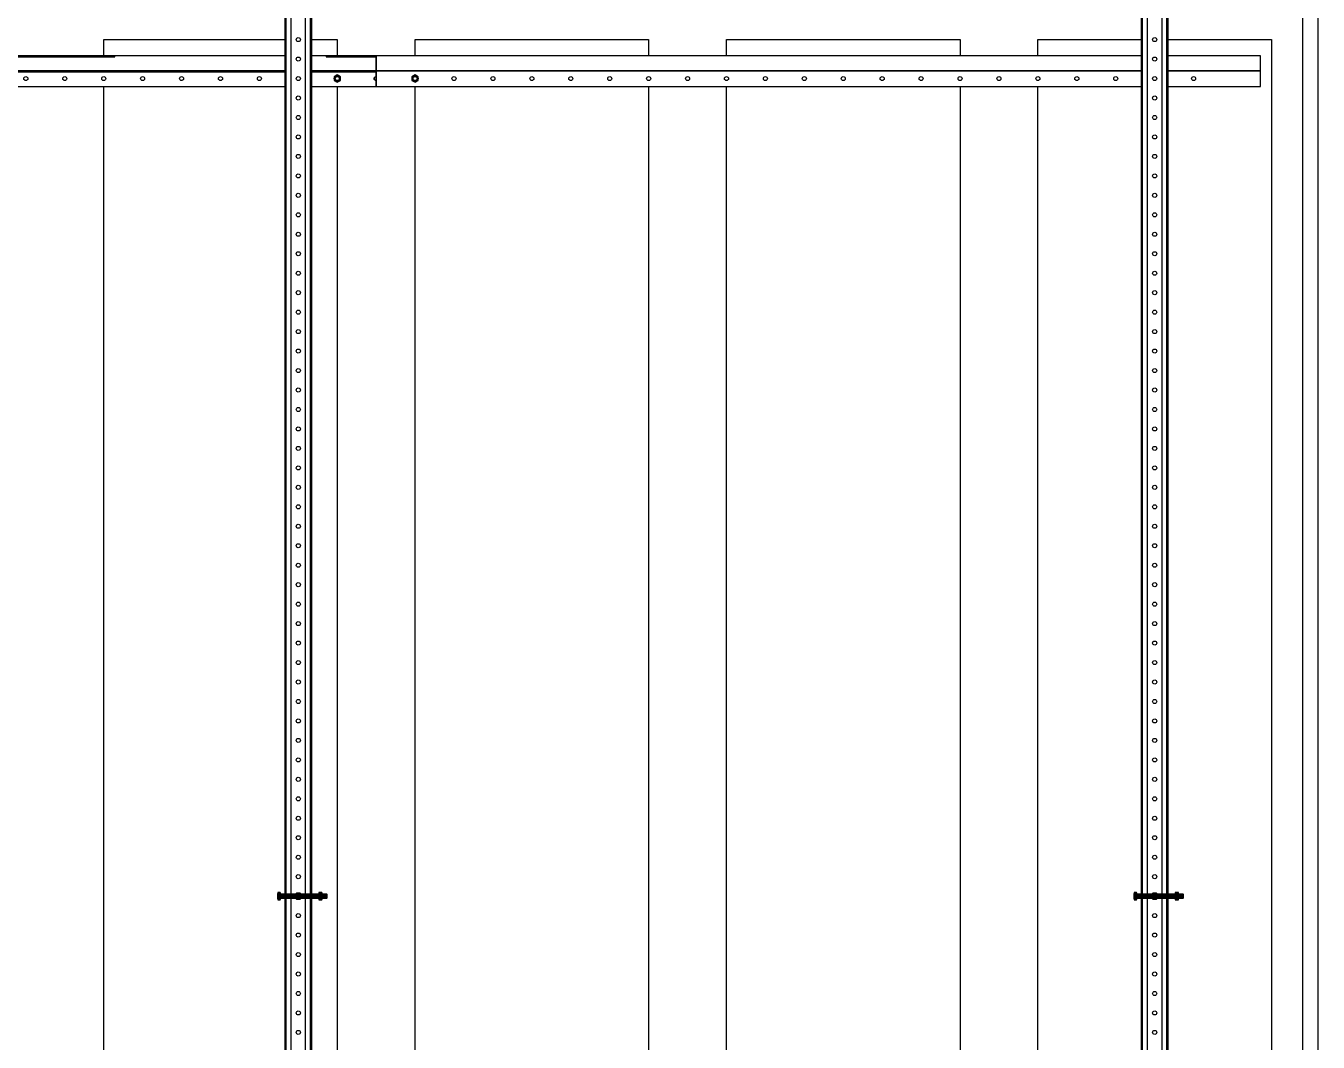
# Model space of a CAD drawing. Header units: millimetres. Extents: x -962357 to -591296, y -223672 to 59420.
# Drawn here: x -786230 to -784570, y -178029 to -176724 of the extents above; entities that cross this region are included whole.
import ezdxf

# ---------------------------------------------------------------- set-up
doc = ezdxf.new("R2010")
doc.units = ezdxf.units.MM
doc.linetypes.add('TA_HL_003.00000', pattern=[19.5, 10.65, -8.85])
for name, color, linetype in [('000 - H A T C H', 8, 'Continuous'), ('000 - WIPEOUT', 250, 'Continuous'), ('001 - ASCESSORIES', 251, 'Continuous'), ('A11_ALU.SOLID SHEET', 2, 'Continuous')]:
    doc.layers.add(name, color=color, linetype=linetype)
pattern_1 = [(110, (-0.5, 0), (-0.939693, -0.34202), []), (110, (-0.2012, 0.6409), (-0.939693, -0.34202), [1.25, -0.25, 0, -0.25])]

# ---------------------------------------------------------------- blocks, each defined once
blk = doc.blocks.new('*U4717')
at = {"color": 3}
for points in [[(-1050, -32050), (1050, -32050), (1050, -32350), (-1050, -32350)], [(-1050, -32450), (1050, -32450), (1050, -32750), (-1050, -32750)], [(-1050, -32850), (1050, -32850), (1050, -33150), (-1050, -33150)], [(-1050, -33250), (1050, -33250), (1050, -33550), (-1050, -33550)]]:
    blk.add_wipeout(points, dxfattribs=at).dxf.layer = '000 - WIPEOUT'
at = {"layer": 'A11_ALU.SOLID SHEET', "color": 0, "linetype": 'ByBlock'}
for points in [[(-1050, -32350), (1050, -32350), (1050, -32050), (-1050, -32050)], [(-1050, -32750), (1050, -32750), (1050, -32450), (-1050, -32450)], [(-1050, -33150), (1050, -33150), (1050, -32850), (-1050, -32850)], [(-1050, -33550), (1050, -33550), (1050, -33250), (-1050, -33250)]]:
    blk.add_lwpolyline(points, close=True, dxfattribs=at)
blk = doc.blocks.new('000 - ASSCESSORIES_FAMELINE_GALV.BRACKET_FITTING_Z-PROFILE_HR-02B_TOP_VIEW')
blk.add_wipeout([(-1200, 39), (1200, 39), (1200, 0), (-1200, 0)]).dxf.layer = '000 - WIPEOUT'
at = {"layer": '001 - ASCESSORIES', "linetype": 'ByBlock'}
blk.add_line((1200, 20.2), (-1200, 20.2), dxfattribs=at)
at = {"layer": '001 - ASCESSORIES'}
blk.add_line((1200, 19), (-1200, 19), dxfattribs=at)
at = {"layer": '001 - ASCESSORIES', "color": 0}
blk.add_lwpolyline([(-1200, 39), (-1200, 19), (1200, 19), (1200, 39)], close=True, dxfattribs=at)
at = {"layer": '001 - ASCESSORIES'}
blk.add_lwpolyline([(-1200, 19), (-1200, 0), (1200, 0), (1200, 19)], close=True, dxfattribs=at)
at = {"layer": '001 - ASCESSORIES', "color": 2}
for points in [[(-1200, 1.2), (-1200, 0), (-1135.9, 0), (-1135.9, 1.2)], [(-864.1, 1.2), (-864.1, 0), (-735.9, 0), (-735.9, 1.2)]]:
    blk.add_lwpolyline(points, close=True, dxfattribs=at)
at = {"layer": '001 - ASCESSORIES'}
for centre in [(-1150, 29), (-1100, 29), (-1050, 29), (-1000, 29), (-950, 29), (-900, 29), (-850, 29), (-800, 29), (-750, 29)]:
    blk.add_circle(centre, 2.6, dxfattribs=at)
blk.add_arc((-1200, 29), 2.6, 270, 90, dxfattribs=at)
blk = doc.blocks.new('000 - ASSCESSORIES_FAMELINE_GALV._SPICE-FOR_HR-02B_TOP_VIEW')
at = {"layer": '001 - ASCESSORIES', "linetype": 'ByBlock'}
blk.add_lwpolyline([(-75, 6.8), (75, 6.8), (75, 8.8), (-75, 8.8)], close=True, dxfattribs=at)
at = {"layer": '001 - ASCESSORIES', "color": 0, "linetype": 'ByBlock'}
blk.add_lwpolyline([(-75, 8.8), (75, 8.8), (75, -10), (-75, -10)], close=True, dxfattribs=at)
at = {"layer": '001 - ASCESSORIES', "color": 1}
for points in [[(-57.6, 6.8), (-42.4, 6.8), (-42.4, 8.8), (-57.6, 8.8)], [(-2.6, 6.8), (2.6, 6.8), (2.6, 8.8), (-2.6, 8.8)], [(47.4, 6.8), (52.6, 6.8), (52.6, 8.8), (47.4, 8.8)]]:
    blk.add_lwpolyline(points, close=True, dxfattribs=at)
blk.add_lwpolyline([(-55, -2.6), (-45, -2.6, 1), (-45, 2.6), (-55, 2.6, 1)], format="xyb", close=True, dxfattribs=at)
at = {"layer": '001 - ASCESSORIES'}
for centre in [(0, 0), (50, 0)]:
    blk.add_circle(centre, 2.6, dxfattribs=at)
blk = doc.blocks.new('*U4659')
at = {"layer": '001 - ASCESSORIES', "color": 0, "linetype": 'ByBlock'}
blk.add_blockref('000 - ASSCESSORIES_FAMELINE_GALV._SPICE-FOR_HR-02B_TOP_VIEW', (0, 0), dxfattribs=at)
blk = doc.blocks.new('*U4663')
at = {"layer": '001 - ASCESSORIES', "color": 0}
blk.add_lwpolyline([(4.6, 0), (2.3, 4), (-2.3, 4), (-4.6, 0), (-2.3, -4), (2.3, -4)], close=True, dxfattribs=at)
at = {"layer": '001 - ASCESSORIES', "color": 8}
blk.add_circle((0, 0), 3.85, dxfattribs=at)
at = {"layer": '001 - ASCESSORIES', "color": 0}
blk.add_circle((0, 0), 2.6, dxfattribs=at)
blk = doc.blocks.new('*U4664')
at = {"layer": '000 - H A T C H'}
h = blk.add_hatch(color=250, dxfattribs=at)
h.dxf.hatch_style = 1
h.paths.add_polyline_path([(4, -2.3), (4, 2.3), (0, 4.6), (-4, 2.3), (-4, -2.3), (0, -4.6)])
h.paths.add_polyline_path([(0, -2.6, -1), (0, 2.6, -1)], flags=16)
at = {"layer": '001 - ASCESSORIES', "color": 0, "rotation": 270}
blk.add_blockref('*U4663', (0, 0), dxfattribs=at)
blk = doc.blocks.new('*U4682')
at = {"color": 1}
for p, q in [((-3.5, 3.5), (3.5, 3.5)), ((-3.5, 0), (3.5, 0))]:
    blk.add_line(p, q, dxfattribs=at)
at = {"color": 0}
for points in [[(-2.3, 3.2, 0.249855), (-4.6, 3.2), (-4.6, 0.3, 0.249855), (-2.3, 0.3)], [(2.3, 3.2, 0.062432), (0, 3.5, 0.062432), (-2.3, 3.2), (-2.3, 0.3, 0.061701), (0, 0, 0.061701), (2.3, 0.3)], [(4.6, 3.2, 0.249855), (2.3, 3.2), (2.3, 0.3, 0.249855), (4.6, 0.3)]]:
    blk.add_lwpolyline(points, format="xyb", close=True, dxfattribs=at)
blk = doc.blocks.new('*U4688')
at = {"layer": '000 - H A T C H'}
h = blk.add_hatch(dxfattribs=at)
h.set_pattern_fill('ANSI35', color=8, scale=4, angle=65)
h.set_pattern_definition(pattern_1)
h.paths.add_polyline_path([(0, -2.5), (14.5, -2.5), (14.5, 2.5), (0, 2.5)])
at = {"color": 8}
blk.add_line((14.5, -2.5), (14.5, 2.5), dxfattribs=at)
at = {"color": 1}
blk.add_lwpolyline([(14.5, 2.5), (0, 2.5), (0, -2.5), (14.5, -2.5), (15, -2), (15, 2)], close=True, dxfattribs=at)
blk = doc.blocks.new('*U4699')
at = {"layer": '000 - H A T C H'}
h = blk.add_hatch(color=250, dxfattribs=at)
h.dxf.hatch_style = 1
edge = h.paths.add_edge_path()
edge.add_line((-0.3, -4.6), (-3.2, -4.6))
edge.add_arc((-1, -3.5), 2.45, 180, 208.0569, ccw=False)
edge.add_line((-3.5, -3.5), (-3.5, 0))
edge.add_arc((5.9, 0), 9.36, 179.9761, 180.0239, ccw=False)
edge.add_line((-3.5, 0), (-3.5, 0))
edge.add_arc((5.9, 0), 9.36, 179.9761, 180.0239, ccw=False)
edge.add_line((-3.5, 0), (-3.5, 3.5))
edge.add_arc((-1, 3.5), 2.45, 151.9431, 180, ccw=False)
edge.add_line((-3.2, 4.6), (-0.3, 4.6))
edge.add_arc((-2.5, 3.5), 2.45, 360, 388.0569, ccw=False)
edge.add_line((0, 3.5), (0, -3.5))
edge.add_arc((-2.5, -3.5), 2.45, 331.9431, 360, ccw=False)
blk.add_blockref('*U4688', (0, 0))
at = {"layer": '001 - ASCESSORIES', "rotation": 90}
blk.add_blockref('*U4682', (0, 0), dxfattribs=at)
blk = doc.blocks.new('*U4947')
for p in [(-32450, -10), (-32350, -10)]:
    blk.add_blockref('*U4699', p)
at = {"layer": '001 - ASCESSORIES', "linetype": 'TA_HL_003.00000', "rotation": 180}
blk.add_blockref('*U4659', (-32400, -10), dxfattribs=at)
at = {"layer": '001 - ASCESSORIES', "color": 0, "linetype": 'ByBlock'}
blk.add_blockref('000 - ASSCESSORIES_FAMELINE_GALV.BRACKET_FITTING_Z-PROFILE_HR-02B_TOP_VIEW', (-31200, -39), dxfattribs=at)
at = {"layer": '001 - ASCESSORIES', "color": 1, "linetype": 'ByBlock'}
blk.add_circle((-32400, -10), 2.6, dxfattribs=at)
at = {"layer": '001 - ASCESSORIES'}
blk.add_blockref('*U4664', (-32350, -10), dxfattribs=at)
at = {"linetype": 'ByBlock'}
blk.add_wipeout([(-33536, -39), (-32400, -39), (-32400, 0), (-33536, 0)], dxfattribs=at).dxf.layer = '000 - WIPEOUT'
at = {"layer": '001 - ASCESSORIES', "color": 1, "linetype": 'ByBlock'}
blk.add_lwpolyline([(-32400, 0), (-33536, 0), (-33536, -20), (-32400, -20)], close=True, dxfattribs=at)
at = {"layer": '001 - ASCESSORIES', "linetype": 'ByBlock'}
blk.add_lwpolyline([(-32400, -20), (-33536, -20), (-33536, -39), (-32400, -39)], close=True, dxfattribs=at)
at = {"layer": '001 - ASCESSORIES', "color": 1, "linetype": 'ByBlock'}
for centre in [(-33450, -10), (-33400, -10), (-33350, -10), (-33300, -10), (-33250, -10), (-33200, -10), (-33150, -10), (-33100, -10), (-33050, -10), (-33000, -10), (-32950, -10), (-32900, -10), (-32850, -10), (-32800, -10), (-32750, -10), (-32700, -10), (-32650, -10), (-32600, -10), (-32550, -10), (-32500, -10), (-32450, -10)]:
    blk.add_circle(centre, 2.6, dxfattribs=at)
at = {"layer": '001 - ASCESSORIES'}
blk.add_blockref('*U4664', (-32450, -10), dxfattribs=at)
blk = doc.blocks.new('*U4945')
at = {"color": 6}
blk.add_wipeout([(1425, -17), (-1425, -17), (-1425, 17), (1425, 17)], dxfattribs=at).dxf.layer = '000 - WIPEOUT'
at = {"layer": '001 - ASCESSORIES', "color": 0, "linetype": 'ByBlock'}
for p, q in [((1425, 15.8), (-1425, 15.8)), ((1425, -15.8), (-1425, -15.8))]:
    blk.add_line(p, q, dxfattribs=at)
at = {"layer": '001 - ASCESSORIES', "color": 1}
blk.add_lwpolyline([(1425, 17), (1425, -17), (-1425, -17), (-1425, 17)], close=True, dxfattribs=at)
at = {"layer": '001 - ASCESSORIES', "color": 0, "linetype": 'ByBlock'}
for points in [[(-1425, 17), (-1425, 9), (1425, 9), (1425, 17)], [(-1425, -9), (-1425, -17), (1425, -17), (1425, -9)]]:
    blk.add_lwpolyline(points, close=True, dxfattribs=at)
at = {"layer": '001 - ASCESSORIES', "color": 1, "linetype": 'Continuous'}
for centre in [(-1050, 0), (-1025, 0), (-1000, 0), (-975, 0), (-950, 0), (-925, 0), (-900, 0), (-875, 0), (-850, 0), (-825, 0), (-800, 0), (-775, 0), (-750, 0), (-725, 0), (-700, 0), (-675, 0), (-650, 0), (-625, 0), (-600, 0), (-575, 0), (-550, 0), (-525, 0), (-500, 0), (-475, 0), (-450, 0), (-425, 0), (-400, 0), (-375, 0), (-350, 0), (-325, 0), (-300, 0), (-275, 0), (-250, 0), (-225, 0), (-200, 0), (-175, 0), (-150, 0), (-125, 0), (-100, 0), (-75, 0), (-50, 0), (-25, 0), (0, 0), (25, 0), (50, 0), (75, 0), (100, 0), (125, 0), (150, 0), (175, 0), (200, 0), (225, 0)]:
    blk.add_circle(centre, 2.6, dxfattribs=at)
blk = doc.blocks.new('*U4696')
at = {"layer": '000 - H A T C H'}
h = blk.add_hatch(dxfattribs=at)
h.set_pattern_fill('ANSI35', color=8, scale=4, angle=65)
h.set_pattern_definition(pattern_1)
h.paths.add_polyline_path([(0, -2.5), (59.5, -2.5), (59.5, 2.5), (0, 2.5)])
at = {"color": 8}
blk.add_line((59.5, -2.5), (59.5, 2.5), dxfattribs=at)
at = {"color": 1}
blk.add_lwpolyline([(59.5, 2.5), (0, 2.5), (0, -2.5), (59.5, -2.5), (60, -2), (60, 2)], close=True, dxfattribs=at)
blk = doc.blocks.new('*U4748')
at = {"layer": '000 - H A T C H'}
h = blk.add_hatch(color=250, dxfattribs=at)
h.dxf.hatch_style = 1
edge = h.paths.add_edge_path()
edge.add_line((-0.3, -4.6), (-3.2, -4.6))
edge.add_arc((-1, -3.5), 2.45, 180, 208.0569, ccw=False)
edge.add_line((-3.5, -3.5), (-3.5, 0))
edge.add_arc((5.9, 0), 9.36, 179.9761, 180.0239, ccw=False)
edge.add_line((-3.5, 0), (-3.5, 0))
edge.add_arc((5.9, 0), 9.36, 179.9761, 180.0239, ccw=False)
edge.add_line((-3.5, 0), (-3.5, 3.5))
edge.add_arc((-1, 3.5), 2.45, 151.9431, 180, ccw=False)
edge.add_line((-3.2, 4.6), (-0.3, 4.6))
edge.add_arc((-2.5, 3.5), 2.45, 360, 388.0569, ccw=False)
edge.add_line((0, 3.5), (0, -3.5))
edge.add_arc((-2.5, -3.5), 2.45, 331.9431, 360, ccw=False)
blk.add_blockref('*U4696', (0, 0))
at = {"layer": '001 - ASCESSORIES', "rotation": 90}
blk.add_blockref('*U4682', (0, 0), dxfattribs=at)
blk = doc.blocks.new('*U4662')
at = {"color": 1}
for p, q in [((-3.5, 4.5), (3.5, 4.5)), ((-3.5, 0), (3.5, 0))]:
    blk.add_line(p, q, dxfattribs=at)
at = {"color": 0}
for points in [[(-2.3, 4.2, 0.249893), (-4.6, 4.2), (-4.6, 0.3, 0.249893), (-2.3, 0.3)], [(2.3, 4.2, 0.062422), (0, 4.5, 0.062422), (-2.3, 4.2), (-2.3, 0.3, 0.061692), (0, 0, 0.061692), (2.3, 0.3)], [(4.6, 4.2, 0.249893), (2.3, 4.2), (2.3, 0.3, 0.249893), (4.6, 0.3)]]:
    blk.add_lwpolyline(points, format="xyb", close=True, dxfattribs=at)
blk = doc.blocks.new('*U4707')
at = {"layer": '000 - H A T C H'}
h = blk.add_hatch(color=250, dxfattribs=at)
h.dxf.hatch_style = 1
edge = h.paths.add_edge_path()
edge.add_line((0.3, 4.6), (4.2, 4.6))
edge.add_arc((2, 3.5), 2.45, 0, 28.0609, ccw=False)
edge.add_line((4.5, 3.5), (4.5, 0))
edge.add_arc((-4.9, 0), 9.36, -0.0239, 0.0239, ccw=False)
edge.add_line((4.5, 0), (4.5, 0))
edge.add_arc((-4.9, 0), 9.36, -0.0239, 0.0239, ccw=False)
edge.add_line((4.5, 0), (4.5, -3.5))
edge.add_arc((2, -3.5), 2.45, -28.0609, 0, ccw=False)
edge.add_line((4.2, -4.6), (0.3, -4.6))
edge.add_arc((2.5, -3.5), 2.45, 180, 208.0609, ccw=False)
edge.add_line((0, -3.5), (0, 3.5))
edge.add_arc((2.5, 3.5), 2.45, 151.9391, 180, ccw=False)
at = {"layer": '001 - ASCESSORIES', "color": 0, "rotation": 270}
blk.add_blockref('*U4662', (0, 0), dxfattribs=at)
blk = doc.blocks.new('*U4821')
at = {"layer": '001 - ASCESSORIES'}
blk.add_blockref('*U4748', (-23, 0), dxfattribs=at)
at = {"layer": '001 - ASCESSORIES', "color": 2}
for rotation in [90, 90, 270, 270]:
    blk.add_blockref('*U4664', (0, 0), dxfattribs=dict(at, rotation=rotation))
at = {"layer": '001 - ASCESSORIES', "color": 1}
blk.add_blockref('*U4707', (26.2, 0), dxfattribs=at)
blk = doc.blocks.new('*U4956')
blk.add_lwpolyline([(-39910, -3555), (-39890, -3555), (-39890, 2495), (-39910, 2495)], close=True)
at = {"layer": 'A11_ALU.SOLID SHEET', "color": 0, "linetype": 'ByBlock', "xscale": -1, "rotation": 90}
blk.add_blockref('*U4717', (-73500, -2017), dxfattribs=at)
at = {"layer": '001 - ASCESSORIES', "linetype": 'ByBlock', "rotation": 180}
blk.add_blockref('*U4947', (-73500, -1027), dxfattribs=at)
at = {"layer": '001 - ASCESSORIES', "linetype": 'ByBlock', "rotation": 270}
for p in [(-41200, -2017), (-40100, -2017)]:
    blk.add_blockref('*U4945', p, dxfattribs=at)
at = {"layer": '001 - ASCESSORIES', "linetype": 'ByBlock'}
for p in [(-41200, -2067), (-40100, -2067)]:
    blk.add_blockref('*U4821', p, dxfattribs=at)
blk = doc.blocks.new('*U695')
at = {"color": 3}
for points in [[(-1050, -32050), (1050, -32050), (1050, -32350), (-1050, -32350)], [(-1050, -32450), (1050, -32450), (1050, -32750), (-1050, -32750)], [(-1050, -32850), (1050, -32850), (1050, -33150), (-1050, -33150)], [(-1050, -33250), (1050, -33250), (1050, -33550), (-1050, -33550)]]:
    blk.add_wipeout(points, dxfattribs=at).dxf.layer = '000 - WIPEOUT'
at = {"layer": 'A11_ALU.SOLID SHEET', "color": 0, "linetype": 'ByBlock'}
for points in [[(-1050, -32350), (1050, -32350), (1050, -32050), (-1050, -32050)], [(-1050, -32750), (1050, -32750), (1050, -32450), (-1050, -32450)], [(-1050, -33150), (1050, -33150), (1050, -32850), (-1050, -32850)], [(-1050, -33550), (1050, -33550), (1050, -33250), (-1050, -33250)]]:
    blk.add_lwpolyline(points, close=True, dxfattribs=at)
blk = doc.blocks.new('*U670')
at = {"layer": '001 - ASCESSORIES', "color": 0, "linetype": 'ByBlock'}
blk.add_blockref('000 - ASSCESSORIES_FAMELINE_GALV._SPICE-FOR_HR-02B_TOP_VIEW', (0, 0), dxfattribs=at)
blk = doc.blocks.new('*U350')
at = {"layer": '001 - ASCESSORIES', "color": 0}
blk.add_lwpolyline([(4.6, 0), (2.3, 4), (-2.3, 4), (-4.6, 0), (-2.3, -4), (2.3, -4)], close=True, dxfattribs=at)
at = {"layer": '001 - ASCESSORIES', "color": 8}
blk.add_circle((0, 0), 3.85, dxfattribs=at)
at = {"layer": '001 - ASCESSORIES', "color": 0}
blk.add_circle((0, 0), 2.6, dxfattribs=at)
blk = doc.blocks.new('*U671')
at = {"layer": '000 - H A T C H'}
h = blk.add_hatch(color=250, dxfattribs=at)
h.dxf.hatch_style = 1
h.paths.add_polyline_path([(4, -2.3), (4, 2.3), (0, 4.6), (-4, 2.3), (-4, -2.3), (0, -4.6)])
h.paths.add_polyline_path([(0, -2.6, -1), (0, 2.6, -1)], flags=16)
at = {"layer": '001 - ASCESSORIES', "color": 0, "rotation": 270}
blk.add_blockref('*U350', (0, 0), dxfattribs=at)
blk = doc.blocks.new('*U351')
at = {"color": 1}
for p, q in [((-3.5, 3.5), (3.5, 3.5)), ((-3.5, 0), (3.5, 0))]:
    blk.add_line(p, q, dxfattribs=at)
at = {"color": 0}
for points in [[(-2.3, 3.2, 0.249855), (-4.6, 3.2), (-4.6, 0.3, 0.249855), (-2.3, 0.3)], [(2.3, 3.2, 0.062432), (0, 3.5, 0.062432), (-2.3, 3.2), (-2.3, 0.3, 0.061701), (0, 0, 0.061701), (2.3, 0.3)], [(4.6, 3.2, 0.249855), (2.3, 3.2), (2.3, 0.3, 0.249855), (4.6, 0.3)]]:
    blk.add_lwpolyline(points, format="xyb", close=True, dxfattribs=at)
blk = doc.blocks.new('*U357')
at = {"layer": '000 - H A T C H'}
h = blk.add_hatch(dxfattribs=at)
h.set_pattern_fill('ANSI35', color=8, scale=4, angle=65)
h.set_pattern_definition(pattern_1)
h.paths.add_polyline_path([(0, -2.5), (14.5, -2.5), (14.5, 2.5), (0, 2.5)])
at = {"color": 8}
blk.add_line((14.5, -2.5), (14.5, 2.5), dxfattribs=at)
at = {"color": 1}
blk.add_lwpolyline([(14.5, 2.5), (0, 2.5), (0, -2.5), (14.5, -2.5), (15, -2), (15, 2)], close=True, dxfattribs=at)
blk = doc.blocks.new('*U666')
at = {"layer": '000 - H A T C H'}
h = blk.add_hatch(color=250, dxfattribs=at)
h.dxf.hatch_style = 1
edge = h.paths.add_edge_path()
edge.add_line((-0.3, -4.6), (-3.2, -4.6))
edge.add_arc((-1, -3.5), 2.45, 180, 208.0569, ccw=False)
edge.add_line((-3.5, -3.5), (-3.5, 0))
edge.add_arc((5.9, 0), 9.36, 179.9761, 180.0239, ccw=False)
edge.add_line((-3.5, 0), (-3.5, 0))
edge.add_arc((5.9, 0), 9.36, 179.9761, 180.0239, ccw=False)
edge.add_line((-3.5, 0), (-3.5, 3.5))
edge.add_arc((-1, 3.5), 2.45, 151.9431, 180, ccw=False)
edge.add_line((-3.2, 4.6), (-0.3, 4.6))
edge.add_arc((-2.5, 3.5), 2.45, 360, 388.0569, ccw=False)
edge.add_line((0, 3.5), (0, -3.5))
edge.add_arc((-2.5, -3.5), 2.45, 331.9431, 360, ccw=False)
blk.add_blockref('*U357', (0, 0))
at = {"layer": '001 - ASCESSORIES', "rotation": 90}
blk.add_blockref('*U351', (0, 0), dxfattribs=at)
blk = doc.blocks.new('*U656')
for p in [(-32450, -10), (-32350, -10)]:
    blk.add_blockref('*U666', p)
at = {"layer": '001 - ASCESSORIES', "linetype": 'TA_HL_003.00000', "rotation": 180}
blk.add_blockref('*U670', (-32400, -10), dxfattribs=at)
at = {"layer": '001 - ASCESSORIES', "color": 0, "linetype": 'ByBlock'}
blk.add_blockref('000 - ASSCESSORIES_FAMELINE_GALV.BRACKET_FITTING_Z-PROFILE_HR-02B_TOP_VIEW', (-31200, -39), dxfattribs=at)
at = {"layer": '001 - ASCESSORIES', "color": 1, "linetype": 'ByBlock'}
blk.add_circle((-32400, -10), 2.6, dxfattribs=at)
at = {"layer": '001 - ASCESSORIES'}
blk.add_blockref('*U671', (-32350, -10), dxfattribs=at)
at = {"linetype": 'ByBlock'}
blk.add_wipeout([(-33536, -39), (-32400, -39), (-32400, 0), (-33536, 0)], dxfattribs=at).dxf.layer = '000 - WIPEOUT'
at = {"layer": '001 - ASCESSORIES', "color": 1, "linetype": 'ByBlock'}
blk.add_lwpolyline([(-32400, 0), (-33536, 0), (-33536, -20), (-32400, -20)], close=True, dxfattribs=at)
at = {"layer": '001 - ASCESSORIES', "linetype": 'ByBlock'}
blk.add_lwpolyline([(-32400, -20), (-33536, -20), (-33536, -39), (-32400, -39)], close=True, dxfattribs=at)
at = {"layer": '001 - ASCESSORIES', "color": 1, "linetype": 'ByBlock'}
for centre in [(-33450, -10), (-33400, -10), (-33350, -10), (-33300, -10), (-33250, -10), (-33200, -10), (-33150, -10), (-33100, -10), (-33050, -10), (-33000, -10), (-32950, -10), (-32900, -10), (-32850, -10), (-32800, -10), (-32750, -10), (-32700, -10), (-32650, -10), (-32600, -10), (-32550, -10), (-32500, -10), (-32450, -10)]:
    blk.add_circle(centre, 2.6, dxfattribs=at)
at = {"layer": '001 - ASCESSORIES'}
blk.add_blockref('*U671', (-32450, -10), dxfattribs=at)
blk = doc.blocks.new('*U558')
at = {"color": 6}
blk.add_wipeout([(1425, -17), (-1425, -17), (-1425, 17), (1425, 17)], dxfattribs=at).dxf.layer = '000 - WIPEOUT'
at = {"layer": '001 - ASCESSORIES', "color": 0, "linetype": 'ByBlock'}
for p, q in [((1425, 15.8), (-1425, 15.8)), ((1425, -15.8), (-1425, -15.8))]:
    blk.add_line(p, q, dxfattribs=at)
at = {"layer": '001 - ASCESSORIES', "color": 1}
blk.add_lwpolyline([(1425, 17), (1425, -17), (-1425, -17), (-1425, 17)], close=True, dxfattribs=at)
at = {"layer": '001 - ASCESSORIES', "color": 0, "linetype": 'ByBlock'}
for points in [[(-1425, 17), (-1425, 9), (1425, 9), (1425, 17)], [(-1425, -9), (-1425, -17), (1425, -17), (1425, -9)]]:
    blk.add_lwpolyline(points, close=True, dxfattribs=at)
at = {"layer": '001 - ASCESSORIES', "color": 1, "linetype": 'Continuous'}
for centre in [(-1050, 0), (-1025, 0), (-1000, 0), (-975, 0), (-950, 0), (-925, 0), (-900, 0), (-875, 0), (-850, 0), (-825, 0), (-800, 0), (-775, 0), (-750, 0), (-725, 0), (-700, 0), (-675, 0), (-650, 0), (-625, 0), (-600, 0), (-575, 0), (-550, 0), (-525, 0), (-500, 0), (-475, 0), (-450, 0), (-425, 0), (-400, 0), (-375, 0), (-350, 0), (-325, 0), (-300, 0), (-275, 0), (-250, 0), (-225, 0), (-200, 0), (-175, 0), (-150, 0), (-125, 0), (-100, 0), (-75, 0), (-50, 0), (-25, 0), (0, 0), (25, 0), (50, 0), (75, 0), (100, 0), (125, 0), (150, 0), (175, 0), (200, 0), (225, 0)]:
    blk.add_circle(centre, 2.6, dxfattribs=at)
blk = doc.blocks.new('*U365')
at = {"layer": '000 - H A T C H'}
h = blk.add_hatch(dxfattribs=at)
h.set_pattern_fill('ANSI35', color=8, scale=4, angle=65)
h.set_pattern_definition(pattern_1)
h.paths.add_polyline_path([(0, -2.5), (59.5, -2.5), (59.5, 2.5), (0, 2.5)])
at = {"color": 8}
blk.add_line((59.5, -2.5), (59.5, 2.5), dxfattribs=at)
at = {"color": 1}
blk.add_lwpolyline([(59.5, 2.5), (0, 2.5), (0, -2.5), (59.5, -2.5), (60, -2), (60, 2)], close=True, dxfattribs=at)
blk = doc.blocks.new('*U583')
at = {"layer": '000 - H A T C H'}
h = blk.add_hatch(color=250, dxfattribs=at)
h.dxf.hatch_style = 1
edge = h.paths.add_edge_path()
edge.add_line((-0.3, -4.6), (-3.2, -4.6))
edge.add_arc((-1, -3.5), 2.45, 180, 208.0569, ccw=False)
edge.add_line((-3.5, -3.5), (-3.5, 0))
edge.add_arc((5.9, 0), 9.36, 179.9761, 180.0239, ccw=False)
edge.add_line((-3.5, 0), (-3.5, 0))
edge.add_arc((5.9, 0), 9.36, 179.9761, 180.0239, ccw=False)
edge.add_line((-3.5, 0), (-3.5, 3.5))
edge.add_arc((-1, 3.5), 2.45, 151.9431, 180, ccw=False)
edge.add_line((-3.2, 4.6), (-0.3, 4.6))
edge.add_arc((-2.5, 3.5), 2.45, 360, 388.0569, ccw=False)
edge.add_line((0, 3.5), (0, -3.5))
edge.add_arc((-2.5, -3.5), 2.45, 331.9431, 360, ccw=False)
blk.add_blockref('*U365', (0, 0))
at = {"layer": '001 - ASCESSORIES', "rotation": 90}
blk.add_blockref('*U351', (0, 0), dxfattribs=at)
blk = doc.blocks.new('*U349')
at = {"color": 1}
for p, q in [((-3.5, 4.5), (3.5, 4.5)), ((-3.5, 0), (3.5, 0))]:
    blk.add_line(p, q, dxfattribs=at)
at = {"color": 0}
for points in [[(-2.3, 4.2, 0.249893), (-4.6, 4.2), (-4.6, 0.3, 0.249893), (-2.3, 0.3)], [(2.3, 4.2, 0.062422), (0, 4.5, 0.062422), (-2.3, 4.2), (-2.3, 0.3, 0.061692), (0, 0, 0.061692), (2.3, 0.3)], [(4.6, 4.2, 0.249893), (2.3, 4.2), (2.3, 0.3, 0.249893), (4.6, 0.3)]]:
    blk.add_lwpolyline(points, format="xyb", close=True, dxfattribs=at)
blk = doc.blocks.new('*U667')
at = {"layer": '000 - H A T C H'}
h = blk.add_hatch(color=250, dxfattribs=at)
h.dxf.hatch_style = 1
edge = h.paths.add_edge_path()
edge.add_line((0.3, 4.6), (4.2, 4.6))
edge.add_arc((2, 3.5), 2.45, 0, 28.0609, ccw=False)
edge.add_line((4.5, 3.5), (4.5, 0))
edge.add_arc((-4.9, 0), 9.36, -0.0239, 0.0239, ccw=False)
edge.add_line((4.5, 0), (4.5, 0))
edge.add_arc((-4.9, 0), 9.36, -0.0239, 0.0239, ccw=False)
edge.add_line((4.5, 0), (4.5, -3.5))
edge.add_arc((2, -3.5), 2.45, -28.0609, 0, ccw=False)
edge.add_line((4.2, -4.6), (0.3, -4.6))
edge.add_arc((2.5, -3.5), 2.45, 180, 208.0609, ccw=False)
edge.add_line((0, -3.5), (0, 3.5))
edge.add_arc((2.5, 3.5), 2.45, 151.9391, 180, ccw=False)
at = {"layer": '001 - ASCESSORIES', "color": 0, "rotation": 270}
blk.add_blockref('*U349', (0, 0), dxfattribs=at)
blk = doc.blocks.new('*U686')
at = {"layer": '001 - ASCESSORIES'}
blk.add_blockref('*U583', (-23, 0), dxfattribs=at)
at = {"layer": '001 - ASCESSORIES', "color": 2}
for rotation in [90, 90, 270, 270]:
    blk.add_blockref('*U671', (0, 0), dxfattribs=dict(at, rotation=rotation))
at = {"layer": '001 - ASCESSORIES', "color": 1}
blk.add_blockref('*U667', (26.2, 0), dxfattribs=at)

msp = doc.modelspace()

# ---------------------------------------------------------------- block references
msp.add_blockref('*U4956', (-744680, -175774.4))

# ---------------------------------------------------------------- next in the draw order: linework, layer by layer
msp.add_lwpolyline([(-784590, -179329.4), (-784570, -179329.4), (-784570, -173279.4), (-784590, -173279.4)], close=True)

# ---------------------------------------------------------------- next in the draw order: block references
at = {"layer": 'A11_ALU.SOLID SHEET', "color": 0, "linetype": 'ByBlock', "xscale": -1, "rotation": 90}
msp.add_blockref('*U695', (-818180, -177791.4), dxfattribs=at)

# ---------------------------------------------------------------- next in the draw order: block references
at = {"layer": '001 - ASCESSORIES', "linetype": 'ByBlock', "rotation": 180}
msp.add_blockref('*U656', (-818180, -176801.4), dxfattribs=at)

# ---------------------------------------------------------------- next in the draw order: block references
at = {"layer": '001 - ASCESSORIES', "linetype": 'ByBlock', "rotation": 270}
for p in [(-785880, -177791.4), (-784780, -177791.4)]:
    msp.add_blockref('*U558', p, dxfattribs=at)

# ---------------------------------------------------------------- next in the draw order: block references
at = {"layer": '001 - ASCESSORIES', "linetype": 'ByBlock'}
for p in [(-785880, -177841.4), (-784780, -177841.4)]:
    msp.add_blockref('*U686', p, dxfattribs=at)

doc.saveas('drawing.dxf')
